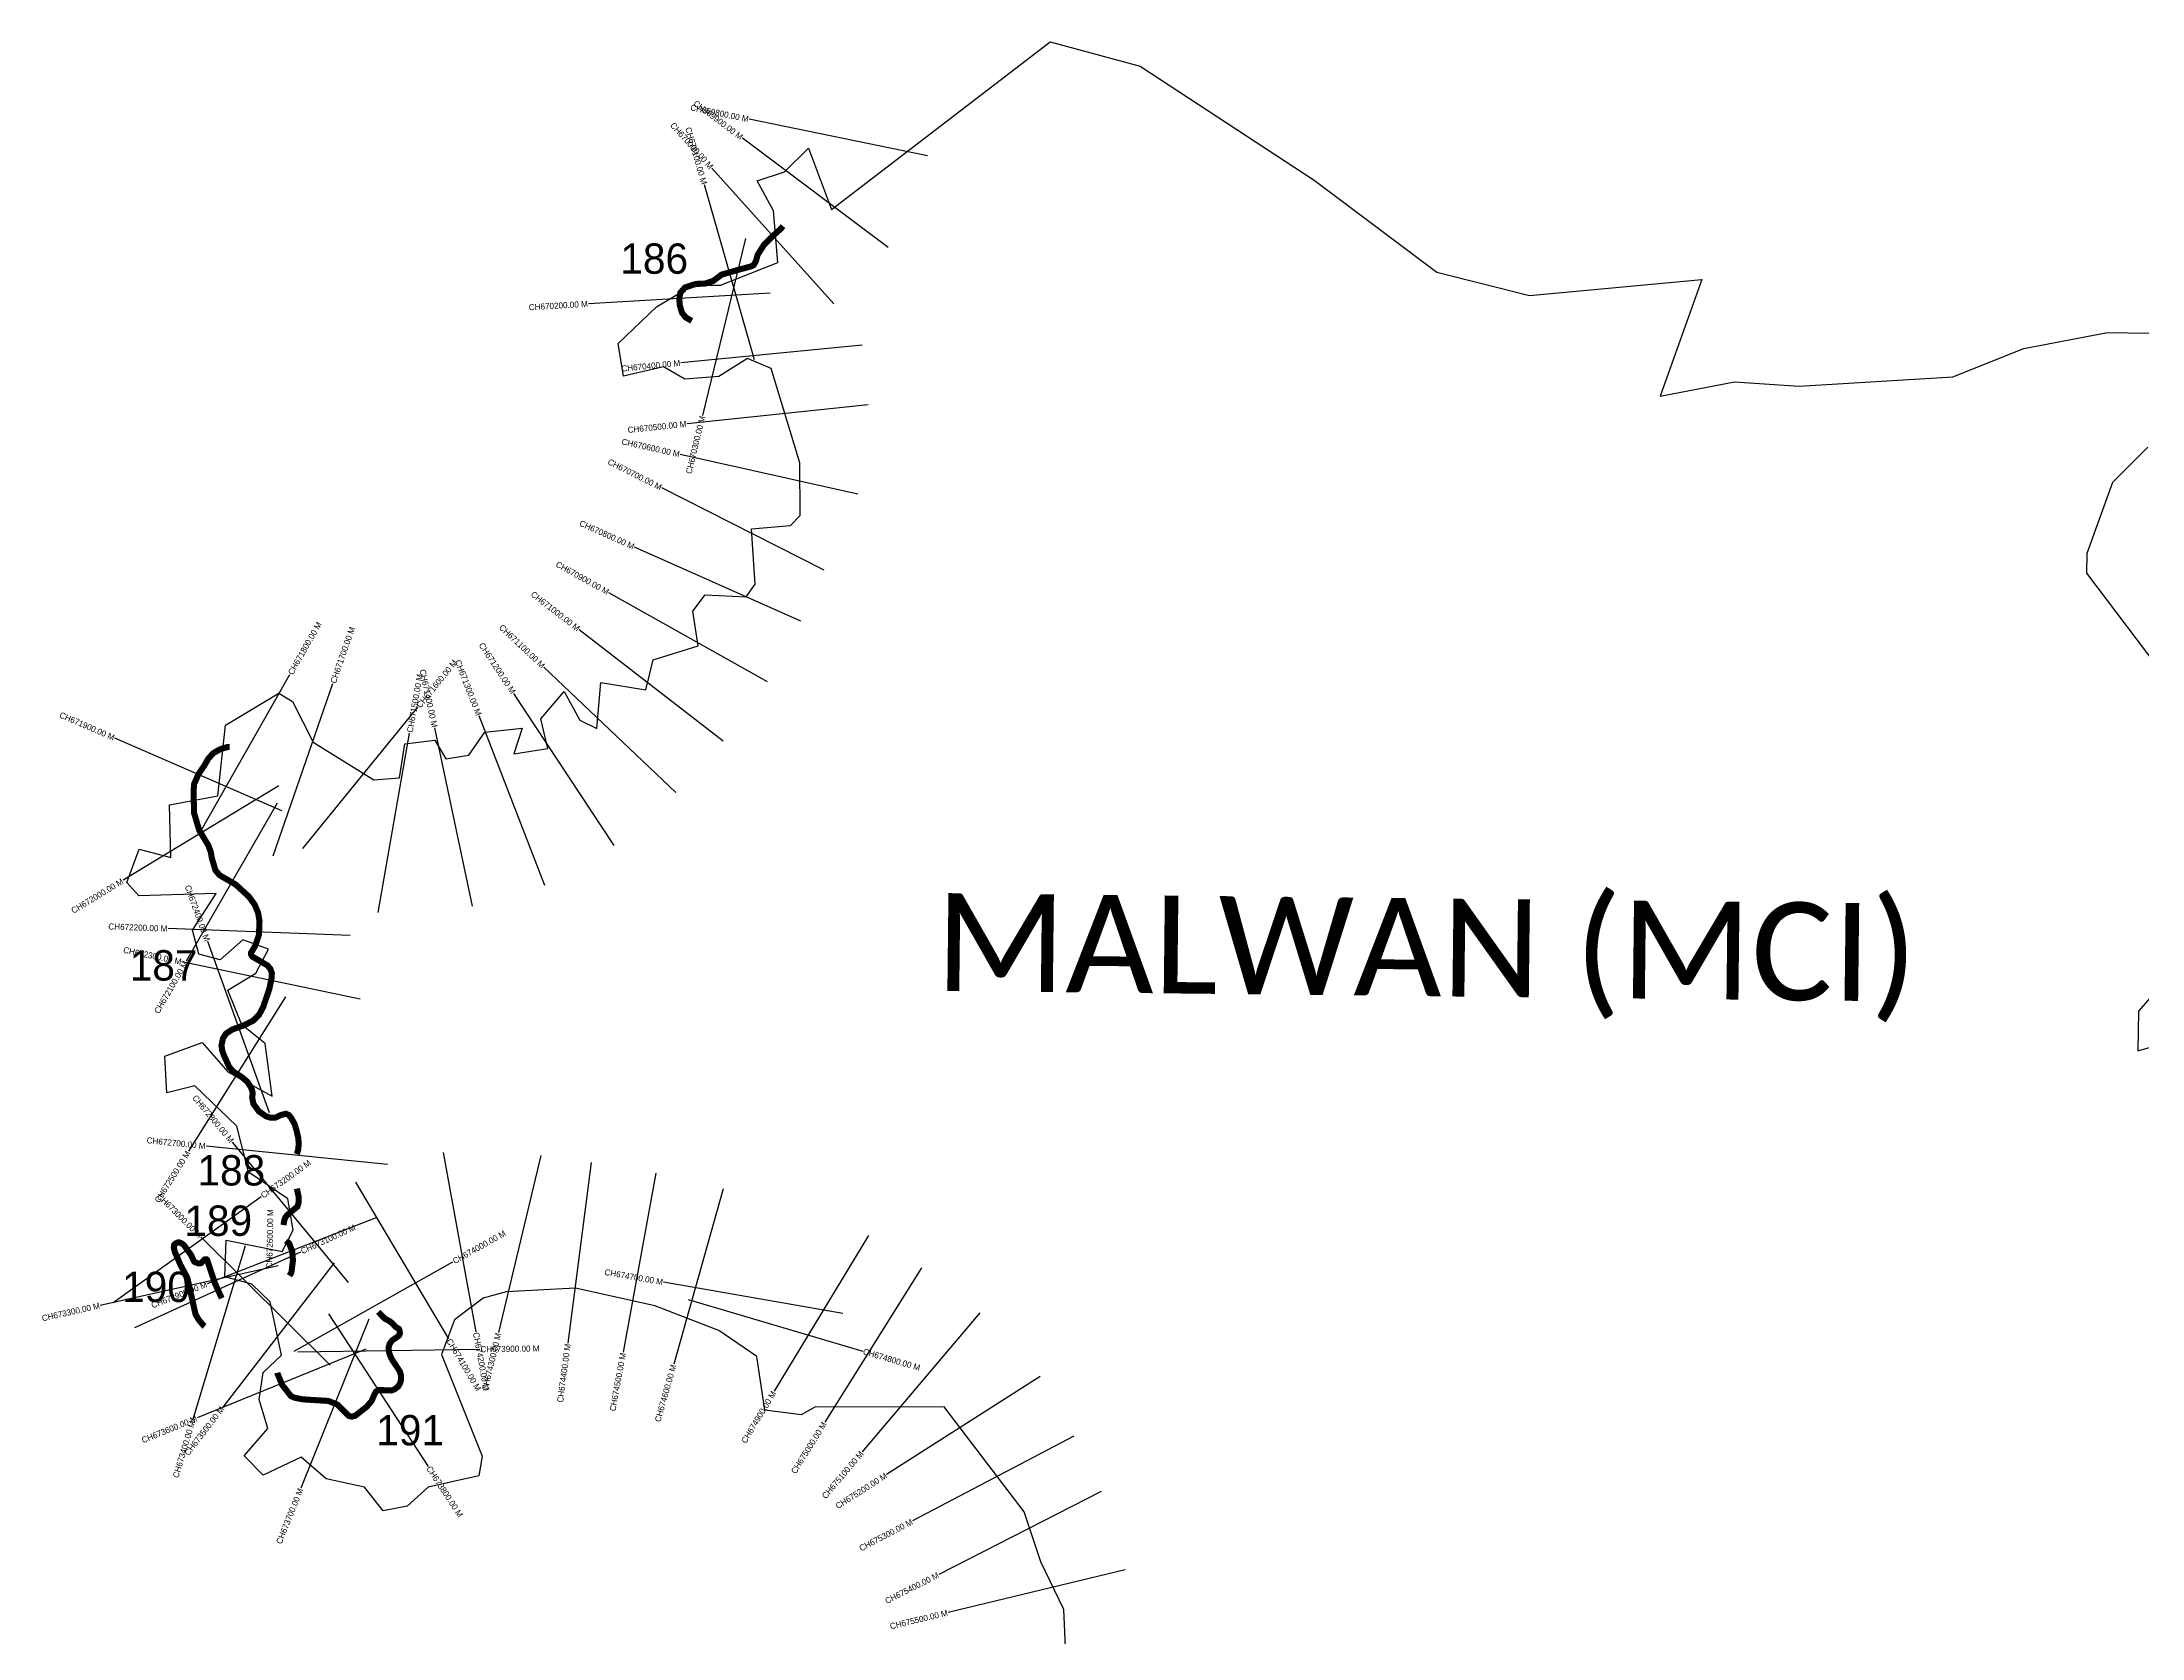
# Model space of a CAD drawing. Header units: metres. Extents: x 334554 to 340967, y 1773195 to 1777706.
# Drawn here: x 334554 to 338013, y 1775077 to 1777706 of the extents above; entities that cross this region are included whole.
import ezdxf
from ezdxf.enums import TextEntityAlignment as Align

# ---------------------------------------------------------------- set-up
doc = ezdxf.new("R2010")
doc.units = ezdxf.units.M
for name, color, linetype in [('CS', 134, 'Continuous'), ('CSMark', 6, 'Continuous'), ('UNPROTECTED', 10, 'Continuous'), ('VILLAGE NAME', 250, 'Continuous')]:
    doc.layers.add(name, color=color, linetype=linetype)

msp = doc.modelspace()

# ---------------------------------------------------------------- linework, layer by layer
at = {"color": 6}
for points in [[(335731.6, 1777476.9), (335776.9, 1777491.8), (335816.5, 1777531.2), (335854.5, 1777430), (336214.7, 1777705.8), (336362.9, 1777666.1), (336506, 1777572.2), (336649.1, 1777478.2), (336851.4, 1777326.8), (337004, 1777288.3), (337288, 1777314.6), (337219, 1777122.7), (337341.5, 1777145.9), (337447.8, 1777138.9), (337701.4, 1777154.2), (337818, 1777201), (337956.1, 1777227.5), (338057.8, 1777225.5)], [(336239.7, 1775062.5), (336237, 1775124.5), (336199.1, 1775202.6), (336171.5, 1775285), (336039.7, 1775458.3), (335827, 1775457.4), (335804.3, 1775444.8), (335744.4, 1775452.5), (335731.2, 1775541.1), (335668.8, 1775584), (335563.1, 1775624.2), (335432.9, 1775653.4), (335318.4, 1775647.3), (335280.7, 1775637.1), (335233.5, 1775601.6), (335211.7, 1775544), (335279, 1775376.7), (335273.7, 1775344.4), (335189.9, 1775325.5), (335155.2, 1775294.4), (335116.1, 1775287), (335084.9, 1775325.9), (335021.8, 1775339.3), (334980.9, 1775375.4), (334918.2, 1775345.4), (334887.1, 1775377.2), (334925.9, 1775422.4), (334911.4, 1775469.9), (334918, 1775514.7), (334948.5, 1775543), (334929.5, 1775631), (334899.8, 1775660.1), (334854.9, 1775672.3), (334857.1, 1775732.5), (334949.7, 1775713.8), (334967.6, 1775748.9), (334958.7, 1775800.7), (334893.9, 1775844.8), (334875, 1775920.2), (334805.7, 1775986.8), (334759.8, 1775975.1), (334756.3, 1776035.3), (334817.7, 1776058.3), (334860.1, 1776009.7), (334933.3, 1775969.8), (334921.3, 1776056.5), (334883.2, 1776086.9), (334860.3, 1776144), (334906.2, 1776172.5), (334926.8, 1776211.9), (334884.7, 1776226.9), (334847.2, 1776194.3), (334812.1, 1776203.8), (334802, 1776242.9), (334840.6, 1776303.4), (334713.3, 1776299.5), (334693.5, 1776321.7), (334713.9, 1776376.4), (334765.9, 1776363), (334763.7, 1776449.7), (334843.3, 1776464.5), (334856.2, 1776580.8), (334943.8, 1776633.4), (334966.4, 1776619.6), (335000.6, 1776552.8), (335100.6, 1776490.7), (335142.6, 1776493.9), (335151.8, 1776549.9), (335200.8, 1776556), (335219.2, 1776525.4), (335257, 1776531.4), (335283.2, 1776569.4), (335344.7, 1776575.6), (335331.1, 1776533.4), (335387, 1776542.4), (335375.4, 1776591.2), (335414.1, 1776636.4), (335439.7, 1776589.1), (335467.9, 1776575.3), (335474.2, 1776651), (335548.5, 1776639.1), (335560.7, 1776688.2), (335634.6, 1776711.3), (335625.7, 1776768.6), (335646.4, 1776795.3), (335713.6, 1776791.8), (335728.8, 1776812.9), (335722.4, 1776903.9), (335786.6, 1776909.4), (335802.8, 1776925.9), (335802.1, 1777012.7), (335755.1, 1777168.2), (335715.7, 1777184.4), (335668.5, 1777155), (335612.8, 1777150.4), (335577.5, 1777170.7), (335511.5, 1777155.6), (335502.7, 1777209.3), (335566.2, 1777269.7), (335625.8, 1777305.5), (335671.3, 1777305.5), (335765.9, 1777342.9), (335758.9, 1777427.5), (335731.6, 1777476.9)], [(338022.5, 1777038.6), (337964.3, 1776980.3), (337921.7, 1776863.5), (337921.5, 1776830.8), (338088.2, 1776610.2)], [(338058.4, 1776168.9), (338007, 1776109.7), (338005.9, 1776044.3), (338091.9, 1776069.1)]]:
    msp.add_lwpolyline(points, dxfattribs=at)
at = {"layer": 'CS'}
for p, q in [((336012.4, 1777518.1), (335718.5, 1777578.5)), ((335947.5, 1777367.3), (335707.5, 1777547.4)), ((335857.9, 1777274.8), (335657.3, 1777497.9)), ((335727.5, 1777182.2), (335645.1, 1777470.6)), ((335712.5, 1777382.2), (335642, 1777090.6)), ((335753.4, 1777292.3), (335453.9, 1777274.7)), ((335904.7, 1777206.6), (335606.1, 1777177.4)), ((335914.8, 1777108), (335616.4, 1777077)), ((335897.7, 1776961), (335604.9, 1777026.6)), ((335842.4, 1776836.2), (335574.6, 1776971.3)), ((335803.7, 1776751.8), (335529.7, 1776874)), ((335749.1, 1776652.1), (335487.4, 1776798.8)), ((335676.1, 1776554.3), (335438.8, 1776737.9)), ((334813.8, 1776403.3), (334962.2, 1776664)), ((335598.1, 1776469.6), (335380.6, 1776676.2)), ((334934.7, 1776365.7), (335032.9, 1776649.2)), ((335496.3, 1776382.6), (335331.1, 1776633)), ((334983.6, 1776377.6), (335172.9, 1776610.3)), ((335382.4, 1776316.4), (335274, 1776596.1)), ((334948.9, 1776439.7), (334673.8, 1776559.2)), ((335107.6, 1776272.2), (335159.5, 1776567.7)), ((335263.1, 1776282.7), (335201, 1776576.3)), ((334944, 1776480.7), (334687.4, 1776325.2)), ((334941.3, 1776452), (334791.4, 1776192.1)), ((335061.4, 1776234.1), (334761.6, 1776245.6)), ((334928.5, 1775942.1), (334826.9, 1776224.3)), ((335078, 1776129.2), (334784.4, 1776190.7)), ((334955, 1776133.1), (334795.4, 1775879.1)), ((335059, 1775663), (334867.6, 1775894)), ((335122.8, 1775856.9), (334824.3, 1775887.3)), ((335214.8, 1775876.8), (335268.5, 1775581.6)), ((335375.3, 1775872.2), (335305.9, 1775580.4)), ((335458.6, 1775860.3), (335420, 1775562.8)), ((335070.1, 1775827.9), (335223.4, 1775570)), ((335564.8, 1775843.1), (335511.2, 1775547.9)), ((334671, 1775630), (334915.1, 1775804.3)), ((335676, 1775817), (335594.5, 1775528.3)), ((335105.4, 1775770.1), (334826, 1775660.7)), ((334888.5, 1775723.1), (334802.1, 1775435.8)), ((335028.7, 1775526.7), (334815.7, 1775737.9)), ((335915.2, 1775740.4), (335760.1, 1775483.6)), ((334942.7, 1775690.5), (334649.9, 1775625.1)), ((334707.1, 1775588.7), (334980, 1775713.5)), ((335035.1, 1775695.1), (334851.8, 1775457.7)), ((334969.2, 1775549.9), (335230.8, 1775696.8)), ((336002.4, 1775687), (335843.4, 1775432.6)), ((335873.1, 1775611.8), (335577.6, 1775663.3)), ((335618, 1775634.8), (335905.7, 1775549.9)), ((335092.4, 1775602.6), (334980.5, 1775324.2)), ((335026.1, 1775611.2), (335190, 1775360)), ((336098.7, 1775612.9), (335904.8, 1775384)), ((335087.5, 1775553), (334809.7, 1775439.7)), ((334975.1, 1775548.6), (335275.1, 1775552.8)), ((336198, 1775507.8), (335945.1, 1775346.4)), ((336253.3, 1775410), (335987.9, 1775270.1)), ((336298.3, 1775318.4), (336031, 1775182.2)), ((336338, 1775189.8), (336046.3, 1775119.4))]:
    msp.add_line(p, q, dxfattribs=at)
at = {"layer": 'UNPROTECTED', "const_width": 10, "flags": 128}
for points in [[(335774.4, 1777402.6), (335771.1, 1777398.5), (335757.3, 1777386.1), (335743.1, 1777371.7), (335732.6, 1777355.3), (335730.2, 1777345.8), (335726.3, 1777338.6), (335722.2, 1777336.3), (335703.9, 1777331.5), (335686.1, 1777326.4), (335673.3, 1777322.7), (335666.2, 1777317.3), (335659.7, 1777312.4), (335645.6, 1777307.8), (335631, 1777307.4), (335621.2, 1777304.2), (335613, 1777301.5), (335605.4, 1777292.7), (335603.6, 1777283.9), (335604.3, 1777272.6), (335607.9, 1777260.2), (335614.2, 1777252.1), (335624.2, 1777246.5)], [(334862.9, 1776544.8), (334859.6, 1776544.8), (334846.7, 1776540.7), (334835.8, 1776534.5), (334827.8, 1776525.4), (334820.7, 1776513.1), (334811.8, 1776500.4), (334808.7, 1776493.4), (334804.6, 1776483.9), (334803.6, 1776472.7), (334803.9, 1776457.7), (334804.5, 1776435.8), (334812.9, 1776407.6), (334822.4, 1776391.9), (334827.8, 1776383), (334832, 1776371.7), (334833.5, 1776362.5), (334837.5, 1776348.9), (334839.6, 1776341.7), (334846.7, 1776333.4), (334872.9, 1776318.3), (334894.8, 1776298.2), (334904.4, 1776285), (334910, 1776271.1), (334912.2, 1776258), (334911.3, 1776235.5), (334905.4, 1776217.9), (334900.4, 1776209.4), (334898.2, 1776205.7), (334898.5, 1776202.4), (334900.4, 1776199.5), (334914.5, 1776191.3), (334925.5, 1776184.9), (334930, 1776179.4), (334932.5, 1776172.6), (334932.2, 1776164.6), (334928.3, 1776146), (334918.1, 1776116.2), (334911.6, 1776104), (334902, 1776094.2), (334886.7, 1776086.5), (334867.4, 1776079.5), (334856.9, 1776072.5), (334852, 1776065), (334849.6, 1776053.5), (334850.7, 1776045), (334853.6, 1776036.8), (334862.5, 1776017.5), (334869.6, 1776009.6), (334883.5, 1776000.8), (334892.3, 1775993.2), (334898.9, 1775982.9), (334901.1, 1775974.7), (334900.1, 1775967.7), (334902.2, 1775956.9), (334911.2, 1775944.7), (334922.8, 1775936.6), (334930.1, 1775934.3), (334938, 1775934.2), (334947.4, 1775938.6), (334955.6, 1775940.8), (334960.6, 1775938.6), (334964.5, 1775933.6), (334970, 1775924.1), (334973.3, 1775912.5), (334975.9, 1775901.6), (334976.9, 1775891.7), (334975.9, 1775881.6), (334973.8, 1775874.3)], [(334973.9, 1775817.5), (334974.8, 1775812.6), (334976.6, 1775804.2), (334976.7, 1775795.1), (334974.8, 1775788), (334967.4, 1775781.9), (334957.6, 1775773.7), (334954.5, 1775769.6), (334952.9, 1775764.5), (334951.8, 1775757.4)], [(334850, 1775636.9), (334848.1, 1775641.1), (334838.5, 1775662.2), (334826.2, 1775699.5), (334824.8, 1775700.9), (334822, 1775700.8), (334820.3, 1775699.5), (334818.8, 1775697.4), (334816.4, 1775695), (334813.9, 1775694.2), (334809.9, 1775694.7), (334804.9, 1775696.9), (334803.2, 1775699.8), (334799.8, 1775707.6), (334791.6, 1775719.1), (334787.7, 1775724.6), (334783.6, 1775727.4), (334780.2, 1775728.9), (334777.8, 1775728.8), (334774.4, 1775727.3), (334771.7, 1775724.6), (334771, 1775720.2), (334772.9, 1775712.6), (334776.2, 1775705.4), (334782, 1775691.8), (334788, 1775680.7), (334793.4, 1775670.5), (334795.3, 1775661.9), (334798.9, 1775645.8), (334802.2, 1775631.2), (334806.9, 1775610.2), (334812, 1775601.7), (334819.8, 1775592.1), (334821.8, 1775590.6)], [(334956, 1775731.9), (334961, 1775727.3), (334966.2, 1775714.1), (334967.3, 1775699), (334964.7, 1775679.2), (334961.5, 1775674)], [(334941.4, 1775514.1), (334941.5, 1775513.7), (334949.6, 1775494), (334964, 1775475.8), (334970.1, 1775473), (334983.4, 1775470.4), (335008.4, 1775468.8), (335025.9, 1775467.7), (335032.9, 1775464.8), (335040.8, 1775461.7), (335046.5, 1775455.9), (335054.7, 1775447.7), (335059.3, 1775443.1), (335064.3, 1775441.9), (335069.8, 1775443.4), (335078, 1775449.8), (335088.8, 1775458.3), (335096.8, 1775467.7), (335101.6, 1775478.8), (335103.8, 1775482.9), (335108.3, 1775485.8), (335115.5, 1775485.5), (335124.4, 1775485.2), (335129.5, 1775485), (335134.7, 1775487), (335140.1, 1775491), (335143.5, 1775496.3), (335145.4, 1775502.5), (335145, 1775510.6), (335143.3, 1775516.4), (335137.5, 1775525.3), (335130.4, 1775536), (335126.9, 1775543.5), (335125.1, 1775550), (335125, 1775556.5), (335126.6, 1775562), (335130.7, 1775567.5), (335138.7, 1775573), (335141.9, 1775575.5), (335143.4, 1775578.8), (335143.1, 1775583.1), (335141.8, 1775586.4), (335139, 1775588.1), (335135.9, 1775590), (335134, 1775592.1), (335130.1, 1775596.5), (335124.5, 1775600.2), (335119.1, 1775603), (335114.2, 1775607.8), (335107.7, 1775614.5)]]:
    msp.add_lwpolyline(points, dxfattribs=at)

# ---------------------------------------------------------------- texts
at = {"char_height": 50, "attachment_point": 1}
for s, insert in [('\\pxt1;186', (335506.5, 1777374.1)), ('\\pxt1;187', (334698.5, 1776210.1)), ('\\pxt1;188', (334810, 1775872.6)), ('\\pxt1;189', (334788.5, 1775789.6)), ('\\pxt1;190', (334686, 1775680.6)), ('\\pxt1;191', (335104.5, 1775444.6))]:
    msp.add_mtext_dynamic_manual_height_columns(s, width=70.183, gutter_width=1, heights=[0], dxfattribs=dict(at, insert=insert))
at = {"layer": 'CSMark'}
for s, rotation, p in [('CH669800.00 M', 348.3747, (335717.6, 1777578.7)), ('CH669900.00 M', 323.118, (335706.7, 1777548)), ('CH670000.00 M', 311.9441, (335656.7, 1777498.7)), ('CH670100.00 M', 285.9584, (335644.8, 1777471.6)), ('CH670200.00 M', 3.3683, (335452.9, 1777274.6)), ('CH670400.00 M', 5.5827, (335605.2, 1777177.3)), ('CH670500.00 M', 5.9383, (335615.4, 1777076.9)), ('CH670300.00 M', 76.4035, (335641.8, 1777089.6)), ('CH670600.00 M', 347.3876, (335604, 1777026.8)), ('CH670700.00 M', 333.2333, (335573.7, 1776971.7)), ('CH670800.00 M', 335.967, (335528.8, 1776874.4)), ('CH670900.00 M', 330.7245, (335486.5, 1776799.3)), ('CH671000.00 M', 322.2709, (335438, 1776738.5)), ('CH671100.00 M', 316.4759, (335379.9, 1776676.9)), ('CH671300.00 M', 291.2002, (335273.6, 1776597)), ('CH671200.00 M', 303.4189, (335330.6, 1776633.9)), ('CH671400.00 M', 281.9329, (335200.8, 1776577.2)), ('CH671900.00 M', 336.535, (334672.8, 1776559.6)), ('CH672000.00 M', 31.2107, (334686.6, 1776324.7)), ('CH672400.00 M', 289.8031, (334826.5, 1776225.3)), ('CH672200.00 M', 357.8115, (334760.6, 1776245.6)), ('CH672300.00 M', 348.1697, (334783.4, 1776190.9)), ('CH672100.00 M', 60.0327, (334790.9, 1776191.2)), ('CH672800.00 M', 309.6528, (334866.9, 1775894.7)), ('CH672700.00 M', 354.1898, (334823.3, 1775887.4)), ('CH672500.00 M', 57.8502, (334794.8, 1775878.2)), ('CH673000.00 M', 315.2454, (334815, 1775738.6)), ('CH672600.00 M', 88.9571, (334930.1, 1775783.3)), ('CH674700.00 M', 350.1126, (335576.6, 1775663.5)), ('CH672900.00 M', 21.3877, (334825.1, 1775660.3)), ('CH673300.00 M', 12.5788, (334648.9, 1775624.9)), ('CH674300.00 M', 76.6332, (335305.7, 1775579.4)), ('CH674400.00 M', 82.5959, (335419.8, 1775561.8)), ('CH674500.00 M', 79.71, (335511, 1775546.9)), ('CH674600.00 M', 74.2327, (335594.2, 1775527.3)), ('CH674900.00 M', 58.8591, (335759.5, 1775482.8)), ('CH673600.00 M', 22.2013, (334808.8, 1775439.3)), ('CH673500.00 M', 52.3181, (334851.1, 1775456.9)), ('CH673400.00 M', 73.2583, (334801.8, 1775434.8)), ('CH675000.00 M', 57.9803, (335842.8, 1775431.8)), ('CH675100.00 M', 49.7352, (335904.2, 1775383.2)), ('CH675200.00 M', 32.5535, (335944.3, 1775345.9)), ('CH673700.00 M', 68.0934, (334980.1, 1775323.3)), ('CH675300.00 M', 27.8066, (335987, 1775269.6)), ('CH675400.00 M', 26.9878, (336030.1, 1775181.8)), ('CH675500.00 M', 13.5627, (336045.4, 1775119.2))]:
    msp.add_text(s, height=10, rotation=rotation, dxfattribs=at).set_placement(p, align=Align.MIDDLE_RIGHT)
for s, rotation, p in [('CH671800.00 M', 60.3566, (334962.7, 1776664.9)), ('CH671700.00 M', 70.8835, (335033.2, 1776650.1)), ('CH671600.00 M', 50.8648, (335173.5, 1776611)), ('CH671500.00 M', 80.0381, (335159.6, 1776568.7)), ('CH673200.00 M', 35.5314, (334915.9, 1775804.9)), ('CH673100.00 M', 24.572, (334980.9, 1775713.9)), ('CH674000.00 M', 29.3164, (335231.6, 1775697.3)), ('CH674200.00 M', 280.3279, (335268.7, 1775580.7)), ('CH674100.00 M', 300.7232, (335223.9, 1775569.1)), ('CH673900.00 M', 0.8094, (335276.1, 1775552.9)), ('CH674800.00 M', 343.5701, (335906.7, 1775549.6)), ('CH673800.00 M', 303.1329, (335190.6, 1775359.2))]:
    msp.add_text(s, height=10, rotation=rotation, dxfattribs=at).set_placement(p, align=Align.MIDDLE_LEFT)
at = {"layer": 'VILLAGE NAME', "insert": (336026.4, 1776304.3), "char_height": 161.109, "attachment_point": 1, "rotation": 359.3742}
msp.add_mtext_dynamic_manual_height_columns('{\\fCalibri|b0|i0|c0|p34;MALWAN (MCI)}', width=1896.868, gutter_width=805.5, heights=[0], dxfattribs=at)

doc.saveas('drawing.dxf')
